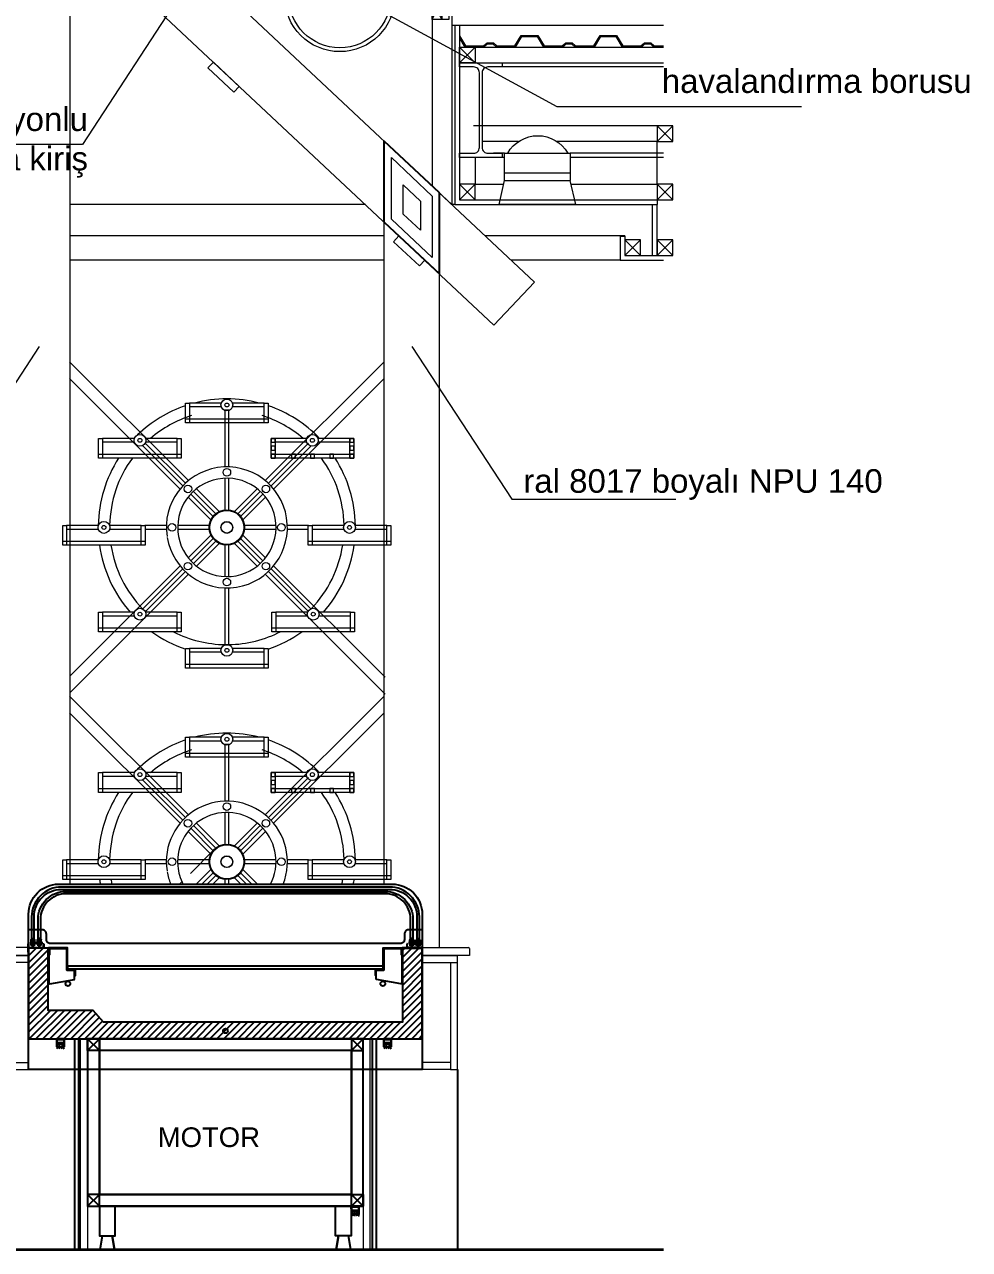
# Model space of a CAD drawing. Header units: millimetres. Extents: x 54215 to 67697, y 23496 to 56611.
# Drawn here: x 57033.1 to 57273.2, y 34702.6 to 35013.8 of the extents above; entities that cross this region are included whole.
import ezdxf

# ---------------------------------------------------------------- set-up
doc = ezdxf.new("R2010")
doc.units = ezdxf.units.MM
doc.linetypes.add('CENTER', pattern=[2, 1.25, -0.25, 0.25, -0.25])
doc.linetypes.add('DASHED', pattern=[19.05, 12.7, -6.35])
doc.layers.add('0 rölöve', color=7, linetype='Continuous', true_color=0xf1380e)
for name, color, linetype, lineweight in [('b_görünüş', 44, 'Continuous', 25), ('Layer1', 7, 'Continuous', 35), ('no3_ahsap gorunus on ince', 32, 'Continuous', 13), ('no3_duvar kaplama', 8, 'Continuous', 0), ('no3_duvar mevcut', 4, 'Continuous', 35), ('no3_döşeme kaplama', 8, 'Continuous', 0), ('no3_döşeme kaplama trimli', 8, 'Continuous', 0), ('no3_kutu profil gorunus', 8, 'Continuous', 0), ('no3_kutuprofil kesit', 74, 'Continuous', 18), ('no3_mermer kesit', 21, 'Continuous', 20), ('no3_mobilya aydınlatma', 50, 'Continuous', 13), ('no3_paslanmaz gorunus on', 163, 'Continuous', 15), ('no3_tavan aydınlatma', 50, 'Continuous', 13), ('no3_yazı duvar', 152, 'Continuous', 0), ('çizgi', 7, 'Continuous', 30)]:
    doc.layers.add(name, color=color, linetype=linetype, lineweight=lineweight)
for name, color, linetype, lineweight, true_color in [('no3_ahsap kesit on', 7, 'Continuous', 20, 0xfca103), ('no3_alçıpan kesit', 7, 'Continuous', 20, 0xf5003d), ('no3_tefriş ön ince', 7, 'Continuous', 18, 0x8c1aff)]:
    doc.layers.add(name, color=color, linetype=linetype, lineweight=lineweight, true_color=true_color)
doc.styles.get("Standard").update_dxf_attribs({"font": 'arial.ttf'})
pattern_1 = [(45, (30786.46157, -13411.90448), (0.0561266008, -0.0561266008), [])]

# ---------------------------------------------------------------- blocks, each defined once
blk = doc.blocks.new('tttt')
at = {"layer": 'no3_tavan aydınlatma'}
for p, q in [((1863.51, 4802.4), (1846.81, 4802.4)), ((1846.81, 4802.4), (1846.81, 4797.4)), ((1863.51, 4797.4), (1863.51, 4802.4)), ((1863.51, 4797.4), (1846.81, 4797.4)), ((1846.81, 4797.4), (1846.81, 4795.4)), ((1863.51, 4795.4), (1863.51, 4797.4)), ((1845.41, 4789.31), (1846.81, 4795.4)), ((1863.51, 4795.4), (1846.81, 4795.4)), ((1864.91, 4789.31), (1863.51, 4795.4)), ((1845.41, 4789.31), (1864.91, 4789.31))]:
    blk.add_line(p, q, dxfattribs=at)
blk.add_arc((1855.08, 4798.02), 8.79, 29.8912, 150.1088, dxfattribs=at)
blk = doc.blocks.new('MAKARA ON')
at = {"color": 4}
for p, q in [((-0.3, 0), (0.3, 0)), ((-0.5, -0.7), (-0.5, -0.2)), ((-0.5, -1.45), (-0.5, -1.2)), ((-0.4, -1.45), (-0.5, -1.45)), ((-0.4, -0.78), (-0.4, -0.2)), ((-0.4, -1.45), (-0.4, -1.13)), ((-0.3, -0.1), (0.3, -0.1)), ((0.4, -0.2), (0.4, -0.78)), ((0.4, -1.13), (0.4, -1.45)), ((0.5, -1.45), (0.4, -1.45)), ((0.5, -0.2), (0.5, -0.78)), ((0.5, -1.13), (0.5, -1.45))]:
    blk.add_line(p, q, dxfattribs=at)
at = {"color": 9, "linetype": 'CENTER', "ltscale": 0.2}
blk.add_line((-0.61, -0.95), (0.65, -0.95), dxfattribs=at)
at = {"color": 4}
for centre, radius, start, end in [((-0.3, -0.2), 0.2, 90, 180), ((-0.3, -0.2), 0.1, 90, 180), ((0.3, -0.2), 0.2, 0, 90), ((0.3, -0.2), 0.1, 0, 90)]:
    blk.add_arc(centre, radius, start, end, dxfattribs=at)
at = {"layer": 'Layer1', "color": 3}
for p, q in [((-0.55, -0.7), (-0.55, -1.2)), ((-0.5, -0.7), (-0.55, -0.7)), ((-0.5, -1.2), (-0.55, -1.2)), ((-0.5, -0.7), (-0.5, -1.2)), ((-0.3, -0.78), (-0.5, -0.78)), ((-0.3, -1.13), (-0.5, -1.13)), ((-0.3, -1.68), (-0.3, -0.23)), ((-0.3, -0.23), (-0.18, -0.23)), ((-0.18, -1.68), (-0.3, -1.68)), ((-0.18, -0.23), (-0.18, -1.68)), ((0.18, -0.23), (0.18, -1.68)), ((0.18, -0.23), (0.3, -0.23)), ((0.3, -1.68), (0.18, -1.68)), ((0.3, -0.23), (0.3, -1.68)), ((0.3, -0.78), (0.55, -0.78)), ((0.3, -1.13), (0.55, -1.13)), ((0.55, -0.78), (0.55, -1.13))]:
    blk.add_line(p, q, dxfattribs=at)
for centre, start, end in [((0, -0.21), 186.0256, 353.9744), ((0, -1.69), 6.0256, 173.9744)]:
    blk.add_arc(centre, 0.181, start, end, dxfattribs=at)
blk = doc.blocks.new('LED')
h = blk.add_hatch()
h.set_pattern_fill('ANSI31', color=256, scale=0.025, angle=90, style=0)
h.set_pattern_definition(pattern_1)
h.paths.add_polyline_path([(29349.7, -13311.88), (29349.7, -13313.23), (29349.55, -13313.23), (29349.55, -13313.38), (29349.7, -13313.38), (29349.7, -13313.58), (29349.55, -13313.58), (29349.55, -13313.73), (29349.85, -13313.73), (29349.85, -13311.73), (29347.85, -13311.73), (29347.85, -13313.73), (29348.15, -13313.73), (29348.15, -13313.58), (29348, -13313.58), (29348, -13313.38), (29348.15, -13313.38), (29348.15, -13313.23), (29348, -13313.23), (29348, -13311.88)])
h = blk.add_hatch()
h.set_pattern_fill('ANSI31', color=256, scale=0.025, angle=90, style=0)
h.set_pattern_definition(pattern_1)
h.paths.add_polyline_path([(29349.7, -13312.78), (29348, -13312.78), (29348, -13312.93), (29349.7, -13312.93)])
h = blk.add_hatch(color=256)
h.paths.add_polyline_path([(29348.25, -13312.93), (29348.25, -13313.13), (29349.45, -13313.13), (29349.45, -13312.93)])
h.paths.add_polyline_path([(29348.55, -13313.13), (29348.55, -13313.33), (29348.85, -13313.33), (29349.15, -13313.33), (29349.15, -13313.13)])
for p, q in [((29348.59, -13313.4), (29347.89, -13314.3)), ((29348.25, -13313.13), (29349.45, -13313.13)), ((29348.91, -13313.43), (29349.26, -13314.3)), ((29349, -13313.41), (29349.81, -13314.3))]:
    blk.add_line(p, q)
at = {"ltscale": 0.5}
blk.add_line((29348.77, -13313.4), (29348.53, -13314.3), dxfattribs=at)
blk.add_lwpolyline([(29348.15, -13313.58), (29348.15, -13313.73), (29347.85, -13313.73), (29347.85, -13311.73), (29349.85, -13311.73), (29349.85, -13313.73), (29349.55, -13313.73), (29349.55, -13313.58), (29349.7, -13313.58), (29349.7, -13313.38), (29349.55, -13313.38), (29349.55, -13313.23), (29349.7, -13313.23), (29349.7, -13312.93), (29348, -13312.93), (29348, -13313.23), (29348.15, -13313.23), (29348.15, -13313.38), (29348, -13313.38), (29348, -13313.58), (29348.15, -13313.58), (29348.15, -13313.58), (29348, -13313.58), (29348, -13313.38), (29348.15, -13313.38), (29348.15, -13313.23), (29348, -13313.23), (29348, -13312.93), (29348, -13312.78), (29349.7, -13312.78), (29349.7, -13312.93), (29349.7, -13311.88), (29348, -13311.88), (29348, -13312.78)])
blk = doc.blocks.new('ÜS TÜNEL SAÇ')
at = {"color": 6}
blk.add_lwpolyline([(4796.8, 2742.7), (4795.8, 2742.7), (4794.8, 2740.7), (4794.8, 2670.7), (4795.2, 2670.1, 0.331794), (4797.3, 2669), (4859.6, 2679.9, 0.228859), (4860.3, 2681.5), (4860.3, 2701.7, 0.414214), (4858.3, 2703.7), (4840.8, 2703.7), (4840.8, 2756.7)], format="xyb", dxfattribs=at)
at = {"layer": 'çizgi', "color": 6, "lineweight": 25}
blk.add_lwpolyline([(4840.8, 2756.7, 0.414214), (4838.8, 2758.7), (4798.8, 2758.7, 0.414214), (4796.8, 2756.7), (4796.8, 2742.7)], format="xyb", dxfattribs=at)
blk = doc.blocks.new('usddddsgrt')
at = {"ltscale": 0.5}
h = blk.add_hatch(dxfattribs=at)
h.set_pattern_fill('ANSI31', color=3, scale=10)
h.set_pattern_definition([(45, (2442.3023, 4536.3992), (-0.8838835, 0.8838835), [])])
h.paths.add_polyline_path([(1679.46, 4607.09), (1579.46, 4607.09), (1579.46, 4630.09), (1584.46, 4630.09), (1584.46, 4614.29), (1595.86, 4614.29), (1598.46, 4611.29), (1674.46, 4611.29), (1674.46, 4630.09), (1679.46, 4630.09)])
at = {"color": 4, "ltscale": 0.5}
for p, q in [((1580.29, 4632.55), (1580.79, 4632.55)), ((1678.24, 4632.55), (1678.74, 4632.55))]:
    blk.add_line(p, q, dxfattribs=at)
for p, q in [((1591.16, 4607.09), (1591.16, 4553.55)), ((1592.16, 4607.09), (1592.16, 4553.55)), ((1666.26, 4607.09), (1666.76, 4607.09)), ((1666.76, 4607.09), (1666.76, 4553.55)), ((1667.76, 4607.09), (1667.76, 4553.55))]:
    blk.add_line(p, q)
at = {"ltscale": 0.5}
for p, q in [((1597.46, 4607.09), (1594.46, 4604.09)), ((1594.46, 4607.09), (1597.46, 4604.09)), ((1659.46, 4607.09), (1599.46, 4607.09)), ((1659.46, 4607.09), (1599.46, 4607.09)), ((1661.46, 4607.09), (1664.46, 4604.09)), ((1664.46, 4607.09), (1661.46, 4604.09)), ((1597.46, 4564.55), (1594.46, 4567.55)), ((1594.46, 4564.55), (1597.46, 4567.55)), ((1661.46, 4564.55), (1664.46, 4567.55)), ((1664.46, 4564.55), (1661.46, 4567.55)), ((1659.46, 4564.55), (1599.46, 4564.55))]:
    blk.add_line(p, q, dxfattribs=at)
at = {"color": 4, "ltscale": 0.5}
for points in [[(1597.44, 4599.25), (1579.46, 4599.25), (1579.46, 4638.77, -0.414214), (1587.06, 4646.37), (1671.86, 4646.37, -0.414214), (1679.46, 4638.77), (1679.46, 4599.25), (1597.44, 4599.25)], [(1580.84, 4638.05, -0.414214), (1587.84, 4645.05), (1671.14, 4645.05, -0.414214), (1678.14, 4638.05), (1678.14, 4632.55), (1678.74, 4632.55), (1678.74, 4638.05, 0.414214), (1671.14, 4645.65), (1587.84, 4645.65, 0.414214), (1580.24, 4638.05)], [(1679.46, 4634.75), (1675.94, 4634.75, 0.414214), (1674.94, 4633.75), (1674.94, 4632.29, -0.414214), (1673.94, 4631.29), (1584.98, 4631.29, -0.414214), (1583.98, 4632.29), (1583.98, 4633.75, 0.414214), (1582.98, 4634.75), (1579.46, 4634.75)]]:
    blk.add_lwpolyline(points, format="xyb", dxfattribs=at)
blk.add_lwpolyline([(1677.1, 4632.55), (1676.5, 4632.55), (1676.5, 4637.45, 0.414214), (1670, 4643.95), (1588.98, 4643.95, 0.414214), (1582.48, 4637.45), (1582.48, 4632.55), (1581.88, 4632.55), (1581.88, 4637.45, -0.414214), (1588.98, 4644.55), (1670, 4644.55, -0.414214), (1677.1, 4637.45)], format="xyb", close=True, dxfattribs=at)
blk.add_lwpolyline([(1580.24, 4638.05), (1580.24, 4632.55), (1580.84, 4632.55), (1580.84, 4638.05)], dxfattribs=at)
at = {"color": 1, "ltscale": 0.5}
for points in [[(1583.36, 4631.19), (1583.36, 4630.19), (1579.36, 4630.19), (1579.36, 4631.19), (1579.46, 4631.19), (1579.46, 4630.29), (1583.26, 4630.29), (1583.26, 4631.19)], [(1675.56, 4631.19), (1675.56, 4630.19), (1679.56, 4630.19), (1679.56, 4631.19), (1679.46, 4631.19), (1679.46, 4630.29), (1675.66, 4630.29), (1675.66, 4631.19)]]:
    blk.add_lwpolyline(points, close=True, dxfattribs=at)
at = {"color": 1}
for points in [[(1584.46, 4629.09), (1584.46, 4630.09), (1579.46, 4630.09), (1579.46, 4629.09), (1579.36, 4629.09), (1579.36, 4630.19), (1584.56, 4630.19), (1584.56, 4629.09)], [(1674.46, 4629.09), (1674.46, 4630.09), (1679.46, 4630.09), (1679.46, 4629.09), (1679.56, 4629.09), (1679.56, 4630.19), (1674.36, 4630.19), (1674.36, 4629.09)]]:
    blk.add_lwpolyline(points, close=True, dxfattribs=at)
blk.add_lwpolyline([(1679.46, 4630.09), (1674.46, 4630.09), (1674.46, 4611.29), (1598.46, 4611.29), (1595.86, 4614.29), (1584.46, 4614.29), (1584.46, 4630.09), (1579.46, 4630.09), (1579.46, 4607.09), (1679.46, 4607.09)], close=True)
at = {"color": 1, "ltscale": 0.5}
for points in [[(1584.56, 4630.19), (1584.56, 4629.19), (1584.71, 4629.19), (1584.71, 4630.04), (1589.21, 4630.04), (1589.21, 4624.54), (1591.21, 4624.54), (1591.21, 4623.19), (1591.36, 4623.19), (1591.36, 4624.69), (1589.36, 4624.69), (1589.36, 4630.19), (1584.56, 4630.19), (1584.56, 4630.04)], [(1674.36, 4630.19), (1674.36, 4629.19), (1674.21, 4629.19), (1674.21, 4630.04), (1669.71, 4630.04), (1669.71, 4624.54), (1667.71, 4624.54), (1667.71, 4623.19), (1667.56, 4623.19), (1667.56, 4624.69), (1669.56, 4624.69), (1669.56, 4630.19), (1674.36, 4630.19), (1674.36, 4630.04)]]:
    blk.add_lwpolyline(points, dxfattribs=at)
at = {"color": 4, "ltscale": 0.5}
blk.add_lwpolyline([(1669.46, 4624.79), (1589.46, 4624.79), (1589.46, 4625.59), (1669.46, 4625.59)], close=True, dxfattribs=at)
at = {"ltscale": 0.5}
for points in [[(1664.46, 4607.09), (1594.46, 4607.09), (1594.46, 4564.55), (1664.46, 4564.55)], [(1597.46, 4604.09), (1594.46, 4604.09), (1594.46, 4607.09), (1597.46, 4607.09)], [(1661.46, 4604.09), (1664.46, 4604.09), (1664.46, 4607.09), (1661.46, 4607.09)], [(1661.46, 4604.09), (1597.46, 4604.09), (1597.46, 4567.55), (1661.46, 4567.55)], [(1597.46, 4567.55), (1594.46, 4567.55), (1594.46, 4564.55), (1597.46, 4564.55)], [(1661.46, 4567.55), (1664.46, 4567.55), (1664.46, 4564.55), (1661.46, 4564.55)]]:
    blk.add_lwpolyline(points, close=True, dxfattribs=at)
for points in [[(1661.46, 4607.09), (1661.46, 4567.55), (1597.46, 4567.55), (1597.46, 4607.09)], [(1601.31, 4553.55), (1597.64, 4553.55), (1598.22, 4557.05), (1600.72, 4557.05), (1601.31, 4553.55), (1600.72, 4557.05), (1601.47, 4557.05), (1601.47, 4564.55), (1597.47, 4564.55), (1597.47, 4557.05), (1598.22, 4557.05)], [(1657.62, 4553.55), (1661.29, 4553.55), (1660.7, 4557.05), (1658.2, 4557.05), (1657.62, 4553.55), (1658.2, 4557.05), (1657.45, 4557.05), (1657.45, 4564.55), (1661.45, 4564.55), (1661.45, 4557.05), (1660.7, 4557.05)]]:
    blk.add_lwpolyline(points, dxfattribs=at)
at = {"color": 4, "ltscale": 0.5}
for centre in [(1589.46, 4621.09), (1669.46, 4621.09), (1629.46, 4609.09)]:
    blk.add_circle(centre, 0.6, dxfattribs=at)
at = {"layer": 'no3_ahsap kesit on', "ltscale": 0.5}
for p, q in [((1579.46, 4628.29), (1570.46, 4628.29)), ((1579.46, 4626.49), (1570.46, 4626.49)), ((1679.46, 4628.29), (1688.46, 4628.29)), ((1679.46, 4626.49), (1688.46, 4626.49)), ((1572.26, 4601.05), (1579.46, 4601.05)), ((1686.66, 4601.05), (1679.46, 4601.05)), ((1572.26, 4599.25), (1579.46, 4599.25)), ((1686.66, 4599.25), (1679.46, 4599.25))]:
    blk.add_line(p, q, dxfattribs=at)
for points in [[(1572.26, 4626.49), (1572.26, 4599.25), (1570.46, 4599.25), (1570.46, 4628.29)], [(1686.66, 4626.49), (1686.66, 4599.25), (1688.46, 4599.25), (1688.46, 4628.29)]]:
    blk.add_lwpolyline(points, dxfattribs=at)
for points in [[(1594.47, 4553.55), (1592.67, 4553.55), (1592.66, 4607.09), (1594.46, 4607.09)], [(1664.45, 4553.55), (1666.25, 4553.55), (1666.26, 4607.09), (1664.46, 4607.09)]]:
    blk.add_lwpolyline(points, close=True, dxfattribs=at)
at = {"layer": 'no3_mermer kesit'}
for p, q in [((1567.46, 4629.99), (1567.76, 4630.29)), ((1567.46, 4629.99), (1567.46, 4628.29)), ((1579.36, 4630.29), (1567.76, 4630.29)), ((1679.56, 4630.29), (1691.16, 4630.29)), ((1691.46, 4629.99), (1691.16, 4630.29)), ((1691.46, 4629.99), (1691.46, 4628.29)), ((1567.46, 4628.29), (1579.46, 4628.29)), ((1691.46, 4628.29), (1679.46, 4628.29))]:
    blk.add_line(p, q, dxfattribs=at)
at = {"layer": 'çizgi'}
for p, q in [((1661.46, 4564.55), (1650.35, 4564.55)), ((1661.45, 4563.89), (1661.45, 4564.75)), ((1661.46, 4563.69), (1661.46, 4564.55))]:
    blk.add_line(p, q, dxfattribs=at)
at = {"extrusion": (0, 0, -1), "zscale": -1}
for name, p in [('MAKARA ON', (-1580.54, 4632.4)), ('MAKARA ON', (-1582.18, 4632.4)), ('LED', (-31019.49, 17918.82)), ('LED', (-31011.31, 17876.28))]:
    blk.add_blockref(name, p, dxfattribs=at)
for p in [(1676.8, 4632.4), (1678.44, 4632.4)]:
    blk.add_blockref('MAKARA ON', p)
at = {"color": 0, "xscale": 0.1, "yscale": 0.1, "zscale": 0.1}
blk.add_blockref('ÜS TÜNEL SAÇ', (1105.13, 4354.17), dxfattribs=at)
at = {"color": 0, "extrusion": (0, 0, -1), "xscale": 0.1, "yscale": 0.1, "zscale": -0.1}
blk.add_blockref('ÜS TÜNEL SAÇ', (-2153.8, 4354.17), dxfattribs=at)
at = {"color": 2, "extrusion": (0, 0, -1), "zscale": -1}
blk.add_blockref('LED', (-30936.4, 17918.82), dxfattribs=at)
at = {"ltscale": 0.5, "insert": (1638.25, 4584.58), "char_height": 5, "attachment_point": 3}
blk.add_mtext_dynamic_manual_height_columns('MOTOR', width=19.9164, gutter_width=1, heights=[0], dxfattribs=at)
blk = doc.blocks.new('sedirriririrust')
at = {"layer": 'no3_döşeme kaplama'}
h = blk.add_hatch(dxfattribs=at)
h.set_pattern_fill('GOST_GROUND', color=256, scale=0.1, angle=-45)
h.set_pattern_definition([(360, (52981.254, 27165.487), (1, -1), [2]), (360, (52981.4662, 27165.2749), (1, -1), [2]), (360, (52981.6783, 27165.0627), (1, -1), [2])])
edge = h.paths.add_edge_path()
edge.add_arc((56118.56, 28443.87), 2, 270, 360)
edge.add_line((56120.56, 28443.87), (56120.56, 28451.33))
edge.add_arc((56115.57, 28451.06), 5, 3.0283, 72.8571)
edge.add_arc((56083.49, 28186.31), 271.61, 82.9031, 94.7162)
edge.add_line((56061.16, 28457), (56061.64, 28450.37))
edge.add_line((56061.64, 28450.37), (56069.16, 28450.37))
edge.add_line((56069.16, 28450.37), (56115.56, 28450.37))
edge.add_line((56115.56, 28450.37), (56115.56, 28441.87))
edge.add_line((56115.56, 28441.87), (56118.56, 28441.87))
at = {"layer": 'no3_döşeme kaplama trimli'}
h = blk.add_hatch(dxfattribs=at)
h.set_pattern_fill('GOST_GROUND', color=256, scale=0.2)
h.set_pattern_definition([(45, (57360.81, 25369.8222), (2.8284271, -2e-16), [4]), (45, (57361.41, 25369.8222), (2.8284271, -2e-16), [4]), (45, (57362.01, 25369.8222), (2.8284271, -2e-16), [4])])
edge = h.paths.add_edge_path()
edge.add_arc((56059.43, 28497.68), 5, 20.1712, 90)
edge.add_line((56059.43, 28502.68), (56046.59, 28502.68))
edge.add_line((56046.59, 28502.68), (56046.59, 28497.98))
edge.add_line((56046.59, 28497.98), (56056.9, 28497.98))
edge.add_line((56056.9, 28497.98), (56061.11, 28457.68))
edge.add_line((56061.11, 28457.68), (56068.43, 28457.68))
edge.add_arc((55933.22, 28464.81), 135.4, 356.9822, 374.8039)
at = {"layer": 'b_görünüş'}
blk.add_line((56059.43, 28502.68), (56046.59, 28502.68), dxfattribs=at)
for centre, radius, start, end in [((56059.43, 28497.68), 5, 20.1712, 90), ((55938.62, 28465.8), 129.93, 357.5869, 14.9911), ((56065, 28460.7), 3.45, 283.571, 353.8442)]:
    blk.add_arc(centre, radius, start, end, dxfattribs=at)
at = {"layer": 'no3_ahsap gorunus on ince'}
for p, q in [((56120.56, 28443.87), (56120.56, 28451.33)), ((56046.59, 28441.87), (56118.56, 28441.87))]:
    blk.add_line(p, q, dxfattribs=at)
for centre, radius, start, end in [((56082.83, 28154.6), 303.18, 83.5198, 94.0994), ((56115.57, 28451.06), 5, 3.0283, 72.8571), ((56118.56, 28443.87), 2, 270, 0)]:
    blk.add_arc(centre, radius, start, end, dxfattribs=at)
at = {"layer": 'no3_ahsap kesit on'}
for p, q in [((56046.59, 28497.98), (56046.59, 28502.68)), ((56056.9, 28497.98), (56046.59, 28497.98)), ((56046.59, 28497.98), (56046.59, 28441.87)), ((56057.03, 28496.18), (56046.59, 28496.18)), ((56048.39, 28496.18), (56048.39, 28441.87)), ((56059.83, 28450.37), (56055.23, 28496.18)), ((56061.64, 28450.37), (56056.9, 28497.98)), ((56056.27, 28485.78), (56048.39, 28485.78)), ((56056.45, 28483.98), (56048.39, 28483.98)), ((56115.56, 28450.37), (56048.39, 28450.37)), ((56115.56, 28448.57), (56048.39, 28448.57)), ((56061.16, 28450.56), (56060.96, 28450.56)), ((56113.76, 28441.87), (56113.76, 28448.57)), ((56115.56, 28441.87), (56115.56, 28450.37)), ((56113.76, 28443.67), (56048.39, 28443.67))]:
    blk.add_line(p, q, dxfattribs=at)
at = {"layer": 'no3_duvar kaplama', "linetype": 'DASHED'}
blk.add_line((56120.56, 28443.87), (56120.56, 28451.33), dxfattribs=at)
for centre, radius, start, end in [((56082.83, 28154.6), 303.18, 83.5198, 94.0994), ((56115.57, 28451.06), 5, 3.0283, 72.8571), ((56118.56, 28443.87), 2, 270, 0)]:
    blk.add_arc(centre, radius, start, end, dxfattribs=at)
at = {"layer": 'no3_kutuprofil kesit'}
blk.add_line((56068.56, 28450.56), (56068.76, 28450.56), dxfattribs=at)
blk = doc.blocks.new('konstrüksiyonlu sedir')
at = {"layer": 'no3_ahsap gorunus on ince'}
for p, q in [((56109.95, 28436.85), (56109.6, 28436.5)), ((56109.6, 28436.5), (56109.6, 28435.5)), ((56109.6, 28435.5), (56109.95, 28435.15)), ((56109.6, 28419.12), (56109.95, 28419.47)), ((56109.6, 28418.12), (56109.6, 28419.12)), ((56109.95, 28417.77), (56109.6, 28418.12))]:
    blk.add_line(p, q, dxfattribs=at)
for points in [[(56109.95, 28417.77), (56109.95, 28412.77), (56108.15, 28412.77), (56108.15, 28441.85), (56109.95, 28441.85), (56109.95, 28436.85)], [(56109.95, 28435.15), (56109.95, 28419.47)]]:
    blk.add_lwpolyline(points, dxfattribs=at)
at = {"layer": 'no3_duvar kaplama'}
for p, q in [((56109.95, 28436.85), (56109.95, 28435.15)), ((56109.95, 28419.47), (56109.95, 28417.77))]:
    blk.add_line(p, q, dxfattribs=at)
at = {"layer": 'no3_kutu profil gorunus'}
for p, q in [((56009.61, 28537.46), (56036.15, 28537.46)), ((56009.61, 28537.16), (56035.85, 28537.16)), ((56011.11, 28535.66), (56034.35, 28535.66)), ((56034.85, 28516.2), (56014.89, 28536.16)), ((56034.85, 28520.44), (56019.14, 28536.16)), ((56034.35, 28535.66), (56034.35, 28504.18)), ((56035.85, 28504.18), (56035.85, 28537.16)), ((56036.15, 28502.68), (56036.15, 28537.46)), ((56034.35, 28496.18), (56034.35, 28443.35)), ((56035.85, 28496.18), (56035.85, 28443.35)), ((56036.15, 28497.68), (56036.15, 28441.85)), ((56039.85, 28439.85), (56103.15, 28439.85)), ((56071.5, 28439.85), (56071.5, 28437.85)), ((56039.85, 28437.85), (56103.15, 28437.85)), ((56105.65, 28370.47), (56110.65, 28365.78))]:
    blk.add_line(p, q, dxfattribs=at)
blk.add_lwpolyline([(56004.61, 28541.16), (56035.85, 28541.16, -0.414214), (56039.85, 28537.16), (56039.85, 28441.85), (56110.65, 28441.85), (56110.65, 28441.85), (56110.65, 28365.78)], format="xyb", dxfattribs=at)
at = {"layer": 'no3_kutu profil gorunus', "linetype": 'DASHED'}
blk.add_lwpolyline([(56004.61, 28536.16), (56034.85, 28536.16), (56034.85, 28436.85), (56039.85, 28436.85)], dxfattribs=at)
at = {"layer": 'no3_kutu profil gorunus'}
blk.add_lwpolyline([(56039.85, 28436.85), (56103.15, 28436.85), (56105.65, 28436.85), (56105.65, 28370.47)], dxfattribs=at)
at = {"layer": 'no3_kutuprofil kesit'}
for p, q in [((56004.61, 28536.16), (56004.61, 28541.16)), ((56009.61, 28536.16), (56004.61, 28541.16)), ((56004.61, 28536.16), (56009.61, 28541.16)), ((56009.61, 28535.66), (56011.11, 28537.16)), ((56011.11, 28535.66), (56009.61, 28537.16)), ((56034.35, 28502.68), (56035.85, 28504.18)), ((56035.85, 28502.68), (56034.35, 28504.18)), ((56039.85, 28497.68), (56034.85, 28502.68)), ((56034.85, 28497.68), (56039.85, 28502.68)), ((56034.35, 28497.68), (56035.85, 28496.18)), ((56035.85, 28497.68), (56034.35, 28496.18)), ((56034.35, 28443.35), (56035.85, 28441.85)), ((56035.85, 28443.35), (56034.35, 28441.85)), ((56034.85, 28436.85), (56034.85, 28441.85)), ((56039.85, 28436.85), (56034.85, 28441.85)), ((56034.85, 28436.85), (56039.85, 28441.85)), ((56108.15, 28436.85), (56103.15, 28441.85)), ((56103.15, 28436.85), (56108.15, 28441.85)), ((56108.15, 28412.78), (56105.65, 28417.78)), ((56105.65, 28412.78), (56108.15, 28417.78))]:
    blk.add_line(p, q, dxfattribs=at)
for points in [[(56004.61, 28541.16), (56009.61, 28541.16), (56009.61, 28536.16), (56004.61, 28536.16)], [(56009.61, 28535.66), (56011.11, 28535.66), (56011.11, 28537.16), (56009.61, 28537.16)], [(56034.35, 28502.68), (56035.85, 28502.68), (56035.85, 28504.18), (56034.35, 28504.18)], [(56034.85, 28502.68), (56039.85, 28502.68), (56039.85, 28497.68), (56034.85, 28497.68)], [(56034.35, 28497.68), (56035.85, 28497.68), (56035.85, 28496.18), (56034.35, 28496.18)], [(56034.35, 28443.35), (56035.85, 28443.35), (56035.85, 28441.85), (56034.35, 28441.85)], [(56034.85, 28441.85), (56039.85, 28441.85), (56039.85, 28436.85), (56034.85, 28436.85)], [(56103.15, 28441.85), (56108.15, 28441.85), (56108.15, 28436.85), (56103.15, 28436.85)], [(56105.65, 28417.78), (56108.15, 28417.78), (56108.15, 28412.78), (56105.65, 28412.78)]]:
    blk.add_lwpolyline(points, close=True, dxfattribs=at)
for centre in [(56009.76, 28537.61), (56014.76, 28537.61), (56019.76, 28537.61), (56024.76, 28537.61), (56029.76, 28537.61), (56034.76, 28537.61), (56036.3, 28533.85), (56036.3, 28528.85), (56036.3, 28523.85), (56036.3, 28518.85), (56036.3, 28513.85), (56036.3, 28508.85), (56036.3, 28503.85), (56036.3, 28492.68), (56036.3, 28487.68), (56036.3, 28482.68), (56036.3, 28477.68), (56036.3, 28472.68), (56036.3, 28467.68), (56036.3, 28462.68), (56036.3, 28457.68), (56036.3, 28452.68), (56036.3, 28447.68), (56036.3, 28442.68)]:
    blk.add_circle(centre, 0.15, dxfattribs=at)
at = {"layer": 'no3_paslanmaz gorunus on'}
for radius in [14, 13]:
    blk.add_circle((56082.21, 28418.63), radius, dxfattribs=at)
at = {"layer": 'no3_tefriş ön ince'}
for p, q in [((56012.3, 28541.16), (56008.95, 28556.02)), ((56008.95, 28556.02), (56031.51, 28556.02)), ((56028.16, 28541.16), (56031.51, 28556.02))]:
    blk.add_line(p, q, dxfattribs=at)
blk.add_blockref('sedirriririrust', (-6.74, -0.01))
blk = doc.blocks.new('qwethnffh')
at = {"layer": 'no3_kutu profil gorunus', "lineweight": 0}
for p, q in [((56043.76, 24141.51), (56013.54, 24171.72)), ((56063.29, 24141.51), (56093.51, 24171.72)), ((56041.64, 24139.38), (56013.54, 24167.48)), ((56065.41, 24139.38), (56093.51, 24167.48)), ((56052.11, 24161.23), (56044.04, 24161.23)), ((56052.11, 24160.23), (56044.04, 24160.23)), ((56063.01, 24161.23), (56054.94, 24161.23)), ((56063.01, 24160.23), (56054.94, 24160.23)), ((56054, 24159.4), (56053.04, 24159.4)), ((56053.04, 24159.4), (56053.04, 24145)), ((56054, 24145), (56054, 24159.4)), ((56054, 24159.4), (56054, 24159.4)), ((56030.01, 24152.25), (56021.94, 24152.25)), ((56030.01, 24151.25), (56021.94, 24151.25)), ((56042.31, 24140.15), (56032.13, 24150.34)), ((56042.99, 24140.83), (56032.8, 24151.02)), ((56040.91, 24152.25), (56032.84, 24152.25)), ((56040.91, 24151.25), (56032.84, 24151.25)), ((56074.25, 24151.02), (56064.06, 24140.83)), ((56074.92, 24150.34), (56064.74, 24140.15)), ((56065.76, 24152.25), (56064.76, 24152.25)), ((56064.76, 24152.25), (56064.76, 24151.25)), ((56064.76, 24151.25), (56065.76, 24151.25)), ((56065.76, 24150.27), (56064.76, 24150.27)), ((56064.76, 24150.27), (56064.76, 24149.27)), ((56065.76, 24151.25), (56065.76, 24152.25)), ((56073.84, 24152.25), (56065.76, 24152.25)), ((56073.84, 24151.25), (56065.76, 24151.25)), ((56065.76, 24149.27), (56065.76, 24150.27)), ((56084.74, 24152.25), (56076.67, 24152.25)), ((56084.74, 24151.25), (56076.67, 24151.25)), ((56085.74, 24152.25), (56084.74, 24152.25)), ((56084.74, 24152.25), (56084.74, 24151.25)), ((56084.74, 24151.25), (56085.74, 24151.25)), ((56085.74, 24150.27), (56084.74, 24150.27)), ((56084.74, 24150.27), (56084.74, 24149.27)), ((56085.74, 24151.25), (56085.74, 24152.25)), ((56085.74, 24149.27), (56085.74, 24150.27)), ((56064.76, 24149.27), (56065.76, 24149.27)), ((56065.76, 24148.25), (56064.76, 24148.25)), ((56064.76, 24148.25), (56064.76, 24147.25)), ((56064.76, 24147.25), (56065.76, 24147.25)), ((56065.76, 24147.25), (56065.76, 24148.25)), ((56070.97, 24148.25), (56069.97, 24148.25)), ((56069.97, 24148.25), (56069.97, 24147.25)), ((56069.97, 24147.25), (56070.97, 24147.25)), ((56070.97, 24147.25), (56070.97, 24148.25)), ((56075.75, 24148.25), (56074.75, 24148.25)), ((56074.75, 24148.25), (56074.75, 24147.25)), ((56074.75, 24147.25), (56075.75, 24147.25)), ((56075.75, 24147.25), (56075.75, 24148.25)), ((56080.65, 24148.25), (56079.65, 24148.25)), ((56079.65, 24148.25), (56079.65, 24147.25)), ((56079.65, 24147.25), (56080.65, 24147.25)), ((56080.65, 24147.25), (56080.65, 24148.25)), ((56084.74, 24149.27), (56085.74, 24149.27)), ((56085.74, 24148.25), (56084.74, 24148.25)), ((56084.74, 24148.25), (56084.74, 24147.25)), ((56084.74, 24147.25), (56085.74, 24147.25)), ((56085.74, 24147.25), (56085.74, 24148.25)), ((56053.04, 24142.11), (56053.04, 24133.91)), ((56054, 24133.91), (56054, 24142.11)), ((56050.15, 24132.31), (56044.35, 24138.11)), ((56050.83, 24132.99), (56045.03, 24138.79)), ((56051.58, 24133.68), (56045.8, 24139.46)), ((56055.46, 24133.68), (56061.25, 24139.46)), ((56062.02, 24138.79), (56056.22, 24132.99)), ((56062.7, 24138.11), (56056.9, 24132.31)), ((56049.46, 24131.56), (56043.68, 24137.34)), ((56057.58, 24131.56), (56063.37, 24137.34)), ((56020.88, 24130.12), (56012.81, 24130.12)), ((56020.88, 24129.12), (56012.81, 24129.12)), ((56031.78, 24130.12), (56023.71, 24130.12)), ((56031.78, 24129.12), (56023.71, 24129.12)), ((56038.15, 24130.1), (56032.71, 24130.1)), ((56032.71, 24129.14), (56038.15, 24129.14)), ((56049.05, 24130.1), (56041.03, 24130.1)), ((56041.03, 24129.14), (56049.23, 24129.14)), ((56049.23, 24130.1), (56049.05, 24130.1)), ((56049.05, 24129.14), (56049.23, 24129.14)), ((56058, 24130.1), (56057.82, 24130.1)), ((56057.82, 24129.14), (56058, 24129.14)), ((56057.91, 24129.14), (56066.02, 24129.14)), ((56066.02, 24130.1), (56058, 24130.1)), ((56074.27, 24130.1), (56068.9, 24130.1)), ((56068.9, 24129.14), (56074.27, 24129.14)), ((56083.27, 24130.12), (56075.19, 24130.12)), ((56083.27, 24129.12), (56075.19, 24129.12)), ((56094.17, 24130.12), (56086.1, 24130.12)), ((56094.17, 24129.12), (56086.1, 24129.12)), ((56049.46, 24127.68), (56043.69, 24121.9)), ((56050.15, 24126.92), (56044.35, 24121.12)), ((56050.83, 24126.24), (56045.03, 24120.44)), ((56051.58, 24125.56), (56045.81, 24119.78)), ((56053.04, 24125.32), (56053.04, 24117.12)), ((56054, 24117.12), (56054, 24125.32)), ((56055.46, 24125.56), (56061.24, 24119.78)), ((56062.02, 24120.44), (56056.22, 24126.24)), ((56062.7, 24121.12), (56056.9, 24126.92)), ((56057.58, 24127.68), (56063.36, 24121.91)), ((56041.64, 24119.85), (56013.76, 24091.97)), ((56042.31, 24119.08), (56032.13, 24108.9)), ((56074.87, 24108.95), (56064.74, 24119.08)), ((56065.41, 24119.85), (56093.73, 24091.54)), ((56043.76, 24117.73), (56013.76, 24087.73)), ((56042.99, 24118.4), (56032.79, 24108.2)), ((56063.29, 24117.73), (56093.73, 24087.29)), ((56074.15, 24108.31), (56064.06, 24118.4)), ((56053.04, 24114.24), (56053.04, 24099.84)), ((56054, 24099.84), (56054, 24114.24)), ((56030.01, 24108.08), (56021.94, 24108.08)), ((56030.01, 24107.08), (56021.94, 24107.08)), ((56032.13, 24108.9), (56032.12, 24108.9)), ((56040.91, 24108.08), (56032.84, 24108.08)), ((56040.91, 24107.08), (56032.84, 24107.08)), ((56074.05, 24108.08), (56065.97, 24108.08)), ((56074.05, 24107.08), (56065.97, 24107.08)), ((56074.24, 24108.22), (56074.15, 24108.31)), ((56074.92, 24108.9), (56074.87, 24108.95)), ((56084.95, 24108.08), (56076.87, 24108.08)), ((56084.95, 24107.08), (56076.87, 24107.08)), ((56052.11, 24098.9), (56044.04, 24098.9)), ((56052.11, 24097.9), (56044.04, 24097.9)), ((56053.04, 24099.84), (56053.04, 24099.83)), ((56053.04, 24099.83), (56054, 24099.83)), ((56054, 24099.83), (56054, 24099.84)), ((56063.01, 24098.9), (56054.94, 24098.9)), ((56063.01, 24097.9), (56054.94, 24097.9)), ((56043.76, 24056.56), (56013.54, 24086.78)), ((56063.29, 24056.56), (56093.51, 24086.78)), ((56041.64, 24054.44), (56013.54, 24082.54)), ((56065.41, 24054.44), (56093.51, 24082.54)), ((56052.11, 24076.29), (56044.04, 24076.29)), ((56063.01, 24076.29), (56054.94, 24076.29)), ((56052.11, 24075.29), (56044.04, 24075.29)), ((56054, 24074.46), (56053.04, 24074.46)), ((56053.04, 24074.46), (56053.04, 24060.05)), ((56054, 24060.05), (56054, 24074.46)), ((56054, 24074.46), (56054, 24074.46)), ((56063.01, 24075.29), (56054.94, 24075.29)), ((56030.01, 24067.31), (56021.94, 24067.31)), ((56030.01, 24066.31), (56021.94, 24066.31)), ((56042.99, 24055.89), (56032.8, 24066.07)), ((56040.91, 24067.31), (56032.84, 24067.31)), ((56040.91, 24066.31), (56032.84, 24066.31)), ((56074.25, 24066.08), (56064.06, 24055.89)), ((56065.76, 24067.31), (56064.76, 24067.31)), ((56064.76, 24067.31), (56064.76, 24066.31)), ((56064.76, 24066.31), (56065.76, 24066.31)), ((56065.76, 24066.31), (56065.76, 24067.31)), ((56073.84, 24067.31), (56065.76, 24067.31)), ((56073.84, 24066.31), (56065.76, 24066.31)), ((56084.74, 24067.31), (56076.67, 24067.31)), ((56084.74, 24066.31), (56076.67, 24066.31)), ((56085.74, 24067.31), (56084.74, 24067.31)), ((56084.74, 24067.31), (56084.74, 24066.31)), ((56084.74, 24066.31), (56085.74, 24066.31)), ((56085.74, 24066.31), (56085.74, 24067.31)), ((56042.31, 24055.21), (56032.13, 24065.39)), ((56074.92, 24065.4), (56064.74, 24055.21)), ((56065.76, 24065.32), (56064.76, 24065.32)), ((56064.76, 24065.32), (56064.76, 24064.32)), ((56064.76, 24064.32), (56065.76, 24064.32)), ((56065.76, 24063.31), (56064.76, 24063.31)), ((56064.76, 24063.31), (56064.76, 24062.31)), ((56065.76, 24064.32), (56065.76, 24065.32)), ((56065.76, 24062.31), (56065.76, 24063.31)), ((56070.97, 24063.31), (56069.97, 24063.31)), ((56069.97, 24063.31), (56069.97, 24062.31)), ((56070.97, 24062.31), (56070.97, 24063.31)), ((56075.75, 24063.31), (56074.75, 24063.31)), ((56074.75, 24063.31), (56074.75, 24062.31)), ((56075.75, 24062.31), (56075.75, 24063.31)), ((56080.65, 24063.31), (56079.65, 24063.31)), ((56079.65, 24063.31), (56079.65, 24062.31)), ((56080.65, 24062.31), (56080.65, 24063.31)), ((56085.74, 24065.32), (56084.74, 24065.32)), ((56084.74, 24065.32), (56084.74, 24064.32)), ((56084.74, 24064.32), (56085.74, 24064.32)), ((56085.74, 24063.31), (56084.74, 24063.31)), ((56084.74, 24063.31), (56084.74, 24062.31)), ((56085.74, 24064.32), (56085.74, 24065.32)), ((56085.74, 24062.31), (56085.74, 24063.31)), ((56064.76, 24062.31), (56065.76, 24062.31)), ((56069.97, 24062.31), (56070.97, 24062.31)), ((56074.75, 24062.31), (56075.75, 24062.31)), ((56079.65, 24062.31), (56080.65, 24062.31)), ((56084.74, 24062.31), (56085.74, 24062.31)), ((56053.04, 24057.17), (56053.04, 24048.97)), ((56054, 24048.97), (56054, 24057.17)), ((56050.83, 24048.05), (56045.03, 24053.85)), ((56051.58, 24048.74), (56045.8, 24054.52)), ((56055.46, 24048.74), (56061.25, 24054.52)), ((56062.02, 24053.85), (56056.22, 24048.05)), ((56049.46, 24046.62), (56043.68, 24052.4)), ((56050.15, 24047.37), (56044.35, 24053.17)), ((56062.7, 24053.17), (56056.9, 24047.37)), ((56057.58, 24046.62), (56063.37, 24052.4)), ((56050.02, 24047.5), (56044.25, 24041.73)), ((56020.88, 24045.18), (56012.81, 24045.18)), ((56031.78, 24045.18), (56023.71, 24045.18)), ((56038.15, 24045.16), (56032.71, 24045.16)), ((56049.05, 24045.16), (56041.03, 24045.16)), ((56049.23, 24045.16), (56049.05, 24045.16)), ((56058, 24045.16), (56057.82, 24045.16)), ((56066.02, 24045.16), (56058, 24045.16)), ((56074.27, 24045.16), (56068.9, 24045.16)), ((56083.27, 24045.18), (56075.19, 24045.18)), ((56094.17, 24045.18), (56086.1, 24045.18)), ((56020.88, 24044.18), (56012.81, 24044.18)), ((56031.78, 24044.18), (56023.71, 24044.18)), ((56032.71, 24044.2), (56038.15, 24044.2)), ((56041.03, 24044.2), (56049.23, 24044.2)), ((56049.46, 24042.74), (56045.7, 24038.98)), ((56050.15, 24041.98), (56047.15, 24038.98)), ((56050.83, 24041.3), (56048.5, 24038.98)), ((56049.05, 24044.2), (56049.23, 24044.2)), ((56058.54, 24038.98), (56056.22, 24041.3)), ((56059.9, 24038.98), (56056.9, 24041.98)), ((56057.58, 24042.74), (56061.34, 24038.98)), ((56057.82, 24044.2), (56058, 24044.2)), ((56057.91, 24044.2), (56066.02, 24044.2)), ((56068.9, 24044.2), (56074.27, 24044.2)), ((56083.27, 24044.18), (56075.19, 24044.18)), ((56094.17, 24044.18), (56086.1, 24044.18)), ((56042.19, 24039.67), (56041.5, 24038.98)), ((56051.58, 24040.62), (56049.95, 24038.98)), ((56053.04, 24040.38), (56053.04, 24038.98)), ((56054, 24038.98), (56054, 24040.38)), ((56055.46, 24040.62), (56057.1, 24038.98))]:
    blk.add_line(p, q, dxfattribs=at)
for points in [[(56044.04, 24161.23), (56044.04, 24156.23), (56043.04, 24156.23), (56043.04, 24161.23), (56044.04, 24161.23)], [(56064.01, 24161.23), (56064.01, 24156.23), (56063.01, 24156.23), (56063.01, 24161.23), (56064.01, 24161.23)], [(56064.01, 24156.23), (56043.04, 24156.23), (56043.04, 24157.23), (56064.01, 24157.23), (56064.01, 24156.23)], [(56021.94, 24152.25), (56021.94, 24147.25), (56020.94, 24147.25), (56020.94, 24152.25), (56021.94, 24152.25)], [(56041.91, 24152.25), (56041.91, 24147.25), (56040.91, 24147.25), (56040.91, 24152.25), (56041.91, 24152.25)], [(56065.76, 24152.25), (56065.76, 24147.25), (56064.76, 24147.25), (56064.76, 24152.25), (56065.76, 24152.25)], [(56085.74, 24152.25), (56085.74, 24147.25), (56084.74, 24147.25), (56084.74, 24152.25), (56085.74, 24152.25)], [(56041.91, 24147.25), (56020.94, 24147.25), (56020.94, 24148.25), (56041.91, 24148.25), (56041.91, 24147.25)], [(56085.74, 24147.25), (56064.76, 24147.25), (56064.76, 24148.25), (56085.74, 24148.25), (56085.74, 24147.25)], [(56012.81, 24130.12), (56012.81, 24125.12), (56011.81, 24125.12), (56011.81, 24130.12), (56012.81, 24130.12)], [(56032.78, 24130.12), (56032.78, 24125.12), (56031.78, 24125.12), (56031.78, 24130.12), (56032.78, 24130.12)], [(56075.19, 24130.12), (56075.19, 24125.12), (56074.19, 24125.12), (56074.19, 24130.12), (56075.19, 24130.12)], [(56095.17, 24130.12), (56095.17, 24125.12), (56094.17, 24125.12), (56094.17, 24130.12), (56095.17, 24130.12)], [(56032.78, 24125.12), (56011.81, 24125.12), (56011.81, 24126.12), (56032.78, 24126.12), (56032.78, 24125.12)], [(56095.17, 24125.12), (56074.19, 24125.12), (56074.19, 24126.12), (56095.17, 24126.12), (56095.17, 24125.12)], [(56021.94, 24108.08), (56021.94, 24103.08), (56020.94, 24103.08), (56020.94, 24108.08), (56021.94, 24108.08)], [(56041.91, 24108.08), (56041.91, 24103.08), (56040.91, 24103.08), (56040.91, 24108.08), (56041.91, 24108.08)], [(56065.97, 24108.08), (56065.97, 24103.08), (56064.97, 24103.08), (56064.97, 24108.08), (56065.97, 24108.08)], [(56085.95, 24108.08), (56085.95, 24103.08), (56084.95, 24103.08), (56084.95, 24108.08), (56085.95, 24108.08)], [(56041.91, 24103.08), (56020.94, 24103.08), (56020.94, 24104.08), (56041.91, 24104.08), (56041.91, 24103.08)], [(56085.95, 24103.08), (56064.97, 24103.08), (56064.97, 24104.08), (56085.95, 24104.08), (56085.95, 24103.08)], [(56044.04, 24098.9), (56044.04, 24093.9), (56043.04, 24093.9), (56043.04, 24098.9), (56044.04, 24098.9)], [(56064.01, 24098.9), (56064.01, 24093.9), (56063.01, 24093.9), (56063.01, 24098.9), (56064.01, 24098.9)], [(56064.01, 24093.9), (56043.04, 24093.9), (56043.04, 24094.9), (56064.01, 24094.9), (56064.01, 24093.9)], [(56044.04, 24076.29), (56044.04, 24071.29), (56043.04, 24071.29), (56043.04, 24076.29), (56044.04, 24076.29)], [(56064.01, 24076.29), (56064.01, 24071.29), (56063.01, 24071.29), (56063.01, 24076.29), (56064.01, 24076.29)], [(56064.01, 24071.29), (56043.04, 24071.29), (56043.04, 24072.29), (56064.01, 24072.29), (56064.01, 24071.29)], [(56021.94, 24067.31), (56021.94, 24062.31), (56020.94, 24062.31), (56020.94, 24067.31), (56021.94, 24067.31)], [(56041.91, 24067.31), (56041.91, 24062.31), (56040.91, 24062.31), (56040.91, 24067.31), (56041.91, 24067.31)], [(56065.76, 24067.31), (56065.76, 24062.31), (56064.76, 24062.31), (56064.76, 24067.31), (56065.76, 24067.31)], [(56085.74, 24067.31), (56085.74, 24062.31), (56084.74, 24062.31), (56084.74, 24067.31), (56085.74, 24067.31)], [(56041.91, 24062.31), (56020.94, 24062.31), (56020.94, 24063.31), (56041.91, 24063.31), (56041.91, 24062.31)], [(56085.74, 24062.31), (56064.76, 24062.31), (56064.76, 24063.31), (56085.74, 24063.31), (56085.74, 24062.31)], [(56012.81, 24045.18), (56012.81, 24040.18), (56011.81, 24040.18), (56011.81, 24045.18), (56012.81, 24045.18)], [(56032.78, 24045.18), (56032.78, 24040.18), (56031.78, 24040.18), (56031.78, 24045.18), (56032.78, 24045.18)], [(56075.19, 24045.18), (56075.19, 24040.18), (56074.19, 24040.18), (56074.19, 24045.18), (56075.19, 24045.18)], [(56095.17, 24045.18), (56095.17, 24040.18), (56094.17, 24040.18), (56094.17, 24045.18), (56095.17, 24045.18)], [(56032.78, 24040.18), (56011.81, 24040.18), (56011.81, 24041.18), (56032.78, 24041.18), (56032.78, 24040.18)], [(56095.17, 24040.18), (56074.19, 24040.18), (56074.19, 24041.18), (56095.17, 24041.18), (56095.17, 24040.18)]]:
    blk.add_lwpolyline(points, dxfattribs=at)
for centre, radius in [((56053.52, 24160.73), 1.5), ((56053.52, 24160.73), 0.5), ((56053.52, 24160.73), 0.5), ((56031.43, 24151.75), 1.5), ((56075.25, 24151.75), 1.5), ((56031.43, 24151.75), 0.5), ((56031.43, 24151.75), 0.5), ((56075.25, 24151.75), 0.5), ((56053.52, 24143.62), 0.96), ((56043.62, 24139.4), 0.96), ((56063.43, 24139.4), 0.96), ((56053.52, 24129.62), 4.5), ((56053.52, 24129.62), 4.32), ((56022.29, 24129.62), 1.5), ((56022.29, 24129.62), 0.5), ((56022.29, 24129.62), 0.5), ((56039.6, 24129.62), 0.96), ((56053.52, 24129.62), 1.5), ((56053.52, 24129.62), 1.44), ((56067.38, 24129.62), 0.96), ((56084.68, 24129.62), 1.5), ((56084.68, 24129.62), 0.5), ((56084.68, 24129.62), 0.5), ((56043.62, 24119.78), 0.96), ((56063.43, 24119.78), 0.96), ((56053.52, 24115.74), 0.96), ((56031.43, 24107.58), 1.5), ((56031.43, 24107.58), 0.5), ((56031.43, 24107.58), 0.5), ((56075.46, 24107.58), 1.5), ((56075.46, 24107.58), 0.5), ((56075.46, 24107.58), 0.5), ((56053.52, 24098.4), 1.5), ((56053.52, 24098.4), 0.5), ((56053.52, 24098.4), 0.5), ((56053.52, 24075.79), 1.5), ((56053.52, 24075.79), 0.5), ((56053.52, 24075.79), 0.5), ((56031.43, 24066.81), 1.5), ((56031.43, 24066.81), 0.5), ((56031.43, 24066.81), 0.5), ((56075.25, 24066.81), 1.5), ((56075.25, 24066.81), 0.5), ((56053.52, 24058.68), 0.96), ((56043.62, 24054.46), 0.96), ((56063.43, 24054.46), 0.96), ((56053.52, 24044.68), 4.5), ((56053.52, 24044.68), 4.32), ((56022.29, 24044.68), 1.5), ((56022.29, 24044.68), 0.5), ((56022.29, 24044.68), 0.5), ((56039.6, 24044.68), 0.96), ((56053.52, 24044.68), 1.5), ((56053.52, 24044.68), 1.44), ((56053.52, 24044.68), 1.44), ((56067.38, 24044.68), 0.96), ((56084.68, 24044.68), 1.5), ((56084.68, 24044.68), 0.5), ((56084.68, 24044.68), 0.5)]:
    blk.add_circle(centre, radius, dxfattribs=at)
for centre, radius, start, end in [((56053.52, 24129.62), 32.66, 108.717, 133.9544), ((56053.52, 24129.62), 32.67, 75.3988, 104.6012), ((56053.52, 24129.62), 32.66, 43.8509, 71.283), ((56053.52, 24129.62), 29.78, 107.4933, 130.5559), ((56053.52, 24129.62), 29.78, 49.4441, 72.538), ((56053.52, 24129.62), 32.66, 147.3358, 179.1229), ((56053.52, 24129.62), 29.78, 143.708, 179.0381), ((56053.52, 24129.62), 29.78, 1.1336, 36.292), ((56053.52, 24129.62), 32.66, 0.8771, 32.6642), ((56053.52, 24129.62), 15.38, 189.4618, 188.5819), ((56053.52, 24129.63), 12.5, 184.9905, 184.6082), ((56053.52, 24129.62), 32.66, 187.9184, 221.2575), ((56053.52, 24129.62), 29.78, 188.6897, 224.0489), ((56053.52, 24129.62), 29.78, 316.2348, 351.3103), ((56053.52, 24129.62), 32.66, 318.7425, 352.0816), ((56053.52, 24129.62), 32.66, 234.3423, 251.3111), ((56053.52, 24129.62), 29.78, 243.0091, 269.1568), ((56053.52, 24129.62), 29.78, 270.8432, 297.5362), ((56053.52, 24129.62), 32.66, 288.6889, 305.6577), ((56053.52, 24129.62), 29.78, 269.0766, 270.9234), ((56053.52, 24044.68), 32.66, 108.717, 133.9544), ((56053.52, 24044.68), 32.67, 75.3988, 104.6012), ((56053.52, 24044.68), 32.66, 43.8509, 71.283), ((56053.52, 24044.68), 29.78, 107.4933, 130.5559), ((56053.52, 24044.68), 29.78, 49.4441, 72.538), ((56053.52, 24044.68), 32.66, 147.3358, 179.1229), ((56053.52, 24044.68), 29.78, 143.708, 179.0381), ((56053.52, 24044.68), 15.38, 338.2548, 188.5819), ((56053.52, 24044.68), 29.78, 1.1336, 36.292), ((56053.52, 24044.68), 32.66, 0.8771, 32.6642), ((56053.52, 24044.69), 12.5, 332.8348, 184.6082), ((56053.52, 24044.68), 15.38, 189.4618, 201.7452), ((56053.52, 24044.69), 12.5, 184.9905, 207.1652), ((56053.52, 24044.68), 32.66, 187.9184, 190.0491), ((56053.52, 24044.68), 29.78, 188.6897, 191.0324), ((56053.52, 24044.68), 29.78, 348.9676, 351.3103), ((56053.52, 24044.68), 32.66, 349.9509, 352.0816)]:
    blk.add_arc(centre, radius, start, end, dxfattribs=at)

msp = doc.modelspace()

# ---------------------------------------------------------------- linework, layer by layer
for p, q in [((57138.485, 34971.039), (57124.485, 34984.167)), ((57138.485, 34950.476), (57138.485, 34971.039)), ((57124.485, 34963.604), (57138.485, 34950.476))]:
    msp.add_line(p, q)
msp.add_lwpolyline([(57124.485, 34963.604), (57124.485, 34984.167)])
at = {"layer": '0 rölöve'}
for p, q in [((57184.4, 34960.124), (57185.6, 34960.124)), ((57143.128, 34748.294), (57143.128, 34702.592))]:
    msp.add_line(p, q, dxfattribs=at)
at = {"layer": 'no3_ahsap gorunus on ince'}
for p, q in [((56919.427, 35176.45), (57162.628, 34948.401)), ((56919.427, 35155.887), (57152.367, 34937.459)), ((57152.367, 34937.459), (57162.628, 34948.401))]:
    msp.add_line(p, q, dxfattribs=at)
at = {"layer": 'no3_ahsap kesit on'}
for points in [[(57124.485, 34963.604), (57124.485, 34984.167), (57138.485, 34971.039), (57138.485, 34950.476)], [(57126.285, 34964.384), (57126.285, 34980.012), (57136.685, 34970.26), (57136.685, 34954.632)]]:
    msp.add_lwpolyline(points, close=True, dxfattribs=at)
at = {"layer": 'no3_alçıpan kesit'}
for p, q in [((57193.8, 34969.292), (57193.8, 34968.092)), ((57192.6, 34955.124), (57192.6, 34968.092)), ((57193.8, 34955.124), (57193.8, 34968.092))]:
    msp.add_line(p, q, dxfattribs=at)
for points in [[(57142.4, 35013.592), (57142.4, 34968.092), (57193.8, 34968.092)], [(57143.6, 35013.592), (57143.6, 34969.292), (57193.8, 34969.292)], [(57184.4, 34960.124), (57184.4, 34953.924), (57195.437, 34953.924)], [(57185.6, 34960.124), (57185.6, 34955.124), (57195.437, 34955.124)]]:
    msp.add_lwpolyline(points, dxfattribs=at)
at = {"layer": 'no3_duvar kaplama'}
for p, q in [((57119.699, 34968.092), (57044.588, 34968.092)), ((57142.4, 34968.092), (57141.628, 34968.092)), ((57124.485, 34960.124), (57044.588, 34960.124)), ((57184.4, 34960.124), (57150.126, 34960.124)), ((57124.485, 34953.924), (57044.588, 34953.924)), ((57184.4, 34953.924), (57156.738, 34953.924))]:
    msp.add_line(p, q, dxfattribs=at)
msp.add_lwpolyline([(57129.285, 34965.683), (57129.285, 34973.086), (57133.685, 34968.96), (57133.685, 34961.557)], close=True, dxfattribs=at)
at = {"layer": 'no3_duvar mevcut'}
msp.add_line((56738.628, 34702.592), (57195.437, 34702.592), dxfattribs=at)
at = {"layer": 'no3_döşeme kaplama'}
msp.add_line((57195.437, 35013.592), (57141.628, 35013.592), dxfattribs=at)
at = {"layer": 'no3_kutu profil gorunus'}
for p, q in [((57143.6, 35008.092), (57195.437, 35008.092)), ((57143.6, 35004.092), (57195.437, 35004.092)), ((57195.437, 35003.072), (57152.2, 35003.072)), ((57195.437, 34988.092), (57147.13, 34988.092)), ((57155.048, 34981.112), (57152.2, 34981.112)), ((57155.048, 34980.092), (57152.2, 34980.092)), ((57195.437, 34981.112), (57171.752, 34981.112)), ((57195.437, 34980.092), (57171.752, 34980.092))]:
    msp.add_line(p, q, dxfattribs=at)
for points in [[(57158.568, 34984.092), (57149.33, 34984.092)], [(57171.957, 34973.292), (57193.8, 34973.292), (57193.8, 34984.092), (57168.392, 34984.092)], [(57147.6, 34980.092), (57147.6, 34973.292), (57154.843, 34973.292)]]:
    msp.add_lwpolyline(points, dxfattribs=at)
at = {"layer": 'no3_kutuprofil kesit'}
for p, q in [((57044.588, 35038.523), (57044.588, 34795.414)), ((57143.6, 35008.092), (57147.6, 35004.092)), ((57147.6, 35008.092), (57143.6, 35004.092)), ((57193.8, 34984.092), (57197.8, 34988.092)), ((57197.8, 34984.092), (57193.8, 34988.092)), ((57143.6, 34969.292), (57147.6, 34973.292)), ((57147.6, 34969.292), (57143.6, 34973.292)), ((57193.8, 34969.292), (57197.8, 34973.292)), ((57197.8, 34969.292), (57193.8, 34973.292)), ((57124.485, 34795.414), (57124.485, 34963.604)), ((57185.6, 34955.124), (57189.6, 34959.124)), ((57189.6, 34955.124), (57185.6, 34959.124)), ((57193.8, 34955.124), (57197.8, 34959.124)), ((57197.8, 34955.124), (57193.8, 34959.124)), ((57138.485, 34779.331), (57138.485, 34950.476))]:
    msp.add_line(p, q, dxfattribs=at)
for points in [[(57143.6, 35010.923), (57145.1, 35008.392), (57149.7, 35008.392), (57150.6, 35009.192), (57152.2, 35009.192), (57153.1, 35008.392), (57157.7, 35008.392), (57159.3, 35011.092), (57161.4, 35011.092)], [(57143.6, 35010.335), (57144.929, 35008.092), (57149.814, 35008.092), (57150.714, 35008.892), (57152.086, 35008.892), (57152.986, 35008.092), (57157.871, 35008.092), (57159.471, 35010.792), (57161.4, 35010.792)], [(57161.4, 35011.092), (57163.5, 35011.092), (57165.1, 35008.392), (57169.7, 35008.392), (57170.6, 35009.192), (57172.2, 35009.192), (57173.1, 35008.392), (57177.7, 35008.392), (57179.3, 35011.092), (57181.4, 35011.092)], [(57161.4, 35010.792), (57163.329, 35010.792), (57164.929, 35008.092), (57169.814, 35008.092), (57170.714, 35008.892), (57172.086, 35008.892), (57172.986, 35008.092), (57177.871, 35008.092), (57179.471, 35010.792), (57181.4, 35010.792)], [(57181.4, 35011.092), (57183.5, 35011.092), (57185.1, 35008.392), (57189.7, 35008.392), (57190.6, 35009.192), (57192.2, 35009.192), (57193.1, 35008.392), (57195.437, 35008.392)], [(57181.4, 35010.792), (57183.329, 35010.792), (57184.929, 35008.092), (57189.814, 35008.092), (57190.714, 35008.892), (57192.086, 35008.892), (57192.986, 35008.092), (57195.437, 35008.092)]]:
    msp.add_lwpolyline(points, dxfattribs=at)
for points in [[(57147.6, 35008.092), (57147.6, 35004.092), (57143.6, 35004.092), (57143.6, 35008.092)], [(57193.8, 34984.092), (57197.8, 34984.092), (57197.8, 34988.092), (57193.8, 34988.092)], [(57143.6, 34969.292), (57147.6, 34969.292), (57147.6, 34973.292), (57143.6, 34973.292)], [(57193.8, 34969.292), (57197.8, 34969.292), (57197.8, 34973.292), (57193.8, 34973.292)], [(57185.6, 34955.124), (57189.6, 34955.124), (57189.6, 34959.124), (57185.6, 34959.124)], [(57193.8, 34955.124), (57197.8, 34955.124), (57197.8, 34959.124), (57193.8, 34959.124)]]:
    msp.add_lwpolyline(points, close=True, dxfattribs=at)
msp.add_lwpolyline([(57148.67, 34982.612), (57148.67, 35001.572, 0.4142136), (57147.17, 35003.072), (57143.6, 35003.072), (57143.6, 35004.092), (57154.4, 35004.092), (57154.4, 35003.072), (57150.83, 35003.072, 0.4142136), (57149.33, 35001.572), (57149.33, 34982.612, 0.4142136), (57150.83, 34981.112), (57154.4, 34981.112), (57154.4, 34980.092), (57143.6, 34980.092), (57143.6, 34981.112), (57147.17, 34981.112, 0.4142136)], format="xyb", close=True, dxfattribs=at)
at = {"layer": 'no3_mobilya aydınlatma'}
for points in [[(57079.699, 35002.821), (57086.265, 34996.665), (57087.633, 34998.124), (57081.067, 35004.28)], [(57126.834, 34958.659), (57133.4, 34952.503), (57134.768, 34953.962), (57128.202, 34960.118)]]:
    msp.add_lwpolyline(points, close=True, dxfattribs=at)
at = {"layer": 'no3_yazı duvar'}
for p, q in [((57114.403, 35022.385), (57168.289, 34993.01)), ((57168.289, 34993.01), (57230.517, 34993.01))]:
    msp.add_line(p, q, dxfattribs=at)
for points in [[(57073.162, 35022.207), (57047.825, 34983.391), (56952.239, 34983.391)], [(57036.828, 34932.041), (57011.491, 34893.226), (56969.753, 34893.226)], [(57131.524, 34932.041), (57156.862, 34893.226), (57198.6, 34893.226)]]:
    msp.add_lwpolyline(points, dxfattribs=at)

# ---------------------------------------------------------------- block references
for name, p in [('konstrüksiyonlu sedir', (1030.978, 6602.314)), ('qwethnffh', (1030.978, 10756.438))]:
    msp.add_blockref(name, p)
at = {"layer": '0 rölöve', "xscale": -1}
msp.add_blockref('tttt', (59018.561, 30178.782), dxfattribs=at)
at = {"layer": '0 rölöve'}
msp.add_blockref('usddddsgrt', (55454.664, 30149.043), dxfattribs=at)

# ---------------------------------------------------------------- texts
at = {"layer": 'no3_yazı duvar', "char_height": 6, "width": 108.02303, "attachment_point": 3}
for s, insert in [('havalandırma borusu', (57273.729, 35002.458)), ('içi konstrüksiyonlu \\Paçık ceviz kaplama kiriş', (57049.218, 34992.792)), ('ral 8017 boyalı NPU 140', (57251.136, 34900.861))]:
    msp.add_mtext(s, dxfattribs=dict(at, insert=insert))

doc.saveas('drawing.dxf')
